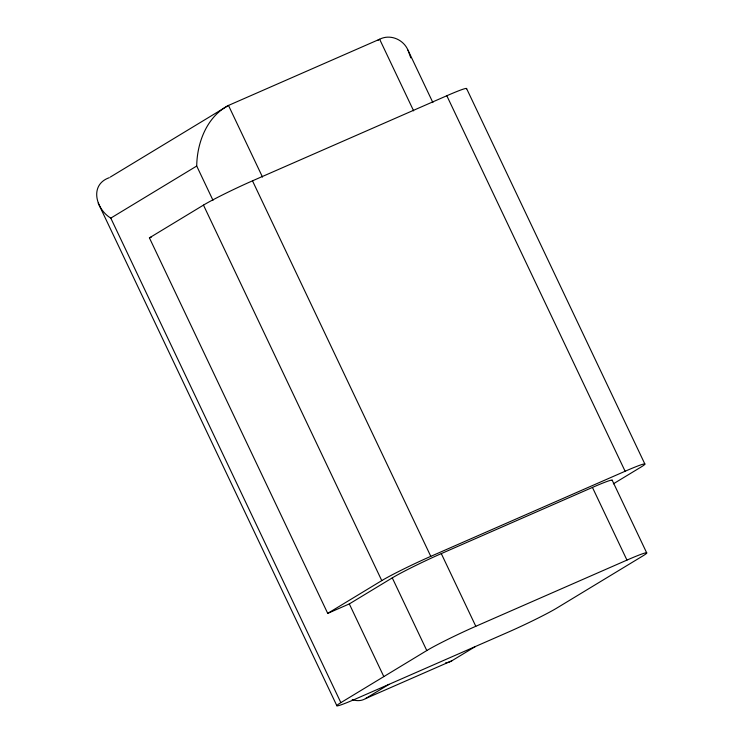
<?xml version="1.0" encoding="UTF-8"?>
<svg xmlns="http://www.w3.org/2000/svg" width="743" height="743" viewBox="0 0 743 743"><rect width="100%" height="100%" fill="white"/><g stroke="black" fill="none" stroke-linecap="round" stroke-linejoin="round"><path stroke-width="1.11" d="M212.99 200.294L196.719 166.033C197.006 142.74 206.851 116.688 228.482 105.432L379.627 39.24C390.214 33.797 403.449 39.453 407.991 50.162L432.881 102.58M110.27 177.085L228.482 105.432L262.502 177.066M377.658 40.438L379.627 39.24L413.647 110.883M109.286 177.679C89.03 184.868 95.996 209.21 110.791 218.117L196.719 166.033M612.102 480.545A40.289 2.248 -25.4 0 0 592.44 487.427L441.296 553.609A40.289 2.248 -25.4 0 0 392.276 577.878L349.312 603.92L327.719 613.374L149.417 237.871L203.471 205.105A40.289 2.248 -25.4 0 1 252.49 180.837L446.822 95.745A40.289 2.248 -25.4 0 1 466.474 88.863M327.719 613.374L381.772 580.608A40.289 2.248 -25.4 0 1 430.791 556.349L625.123 471.248A40.289 2.248 -25.4 0 1 640.884 467.143L613.365 483.823M340.861 702.646L426.788 650.552A40.289 2.248 -25.4 0 1 475.808 626.293L626.953 560.101A40.289 2.248 -25.4 0 1 642.714 556.005L556.776 608.09A40.289 2.248 -25.4 0 1 507.757 632.349L356.612 698.541A40.289 2.248 -25.4 0 1 340.861 702.646L110.791 218.117M352.219 699.655A58.158 27.881 66.4 0 0 365.435 698.643L388.998 684.359M365.435 698.643L451.809 660.815L475.371 646.54M149.417 237.871L151.47 236.971M466.558 88.501L644.859 464.004M446.822 95.745L625.123 471.248M612.176 480.182L646.689 552.857M592.44 487.427L626.953 560.101M441.296 553.609L475.808 626.293M252.49 180.837L430.791 556.349M392.276 577.878L426.788 650.552M203.471 205.105L381.772 580.608M349.312 603.92L383.825 676.604M98.187 203.09L336.885 705.785M407.991 50.162L410.805 57.88M451.809 660.815A58.158 27.881 66.4 0 1 445.689 662.756"/></g></svg>
